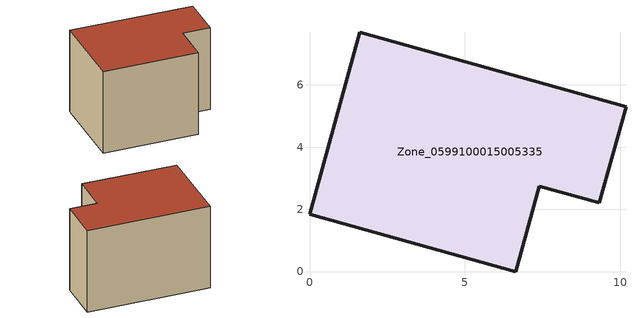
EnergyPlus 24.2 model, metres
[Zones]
Zone_0599100015005335
 floor ground (C_G): 0,1.85 1.62,7.69 10.18,5.3 9.32,2.21 7.39,2.75 6.64,0 z0.96
 wall outside (C_F): 1.62,7.69 0,1.85 6.64,0 7.39,2.75 9.32,2.21 10.18,5.3 1.62,7.69 z0.96:7.25
 roof outside (C_R): 10.18,5.3 1.62,7.69 0,1.85 6.64,0 7.39,2.75 9.32,2.21 z7.25
[BUILDING]
Pand.0599100015005335: North Axis=0; Terrain=City; Loads Convergence Tolerance Value=0.04; Temperature Convergence Tolerance Value=0.4; Solar Distribution=FullExterior; Maximum Number of Warmup Days=25; Minimum Number of Warmup Days=1
[Site:Location]
Rotterdam.The.Hague.AP_ZH_NLD Design_Conditions: Latitude=51.96; Longitude=4.45; Time Zone=1; Elevation=-4.5
[SITE:GROUNDTEMPERATURE:BUILDINGSURFACE]
18, 18, 18, 18, 18, 18, 18, 18, 18, 18, 18, 18
[MATERIAL] Thermal Absorptance=0.9; Solar Absorptance=0.7; Visible Absorptance=0.7
Name | Roughness | Thickness | Conductivity | Density | Specific Heat
G.TI.1946-1964 | MediumSmooth | 0.15 | 1 | 540 | 1210
F.TI.1946-1964 | Rough | 0.3 | 0.857143 | 1920 | 840
R.TI.1946-1964 | MediumRough | 0.2 | 0.277778 | 1500 | 1000
[CONSTRUCTION]
C_G: G.TI.1946-1964
C_F: F.TI.1946-1964
C_R: R.TI.1946-1964
[ZONE]
Zone_0599100015005335: Type=1; Multiplier=1; Ceiling Height=Autocalculate; Volume=Autocalculate; Floor Area=autocalculate; Part of Total Floor Area=Yes
[ZONEINFILTRATION:DESIGNFLOWRATE]
Infil_Zone_0599100015005335: Zone or ZoneList or Space or SpaceList=Zone_0599100015005335; Schedule=AlwaysOn; Design Flow Rate Calculation Method=Flow/Area; Flow Rate per Floor Area=0.003; Constant Term Coefficient=1; Temperature Term Coefficient=0; Velocity Term Coefficient=0; Velocity Squared Term Coefficient=0
[HVACTEMPLATE:ZONE:IDEALLOADSAIRSYSTEM]
Zone_0599100015005335: Maximum Heating Supply Air Temperature=50; Minimum Cooling Supply Air Temperature=13; Maximum Heating Supply Air Humidity Ratio=0.0156; Minimum Cooling Supply Air Humidity Ratio=0.0077; Heating Limit=NoLimit; Cooling Limit=NoLimit; Dehumidification Control Type=ConstantSensibleHeatRatio; Cooling Sensible Heat Ratio=0.7; Dehumidification Setpoint=60; Humidification Control Type=None; Humidification Setpoint=30; Outdoor Air Method=None; Outdoor Air Flow Rate per Person=0.00944; Outdoor Air Flow Rate per Zone Floor Area=0; Outdoor Air Flow Rate per Zone=0; Demand Controlled Ventilation Type=None; Outdoor Air Economizer Type=NoEconomizer; Heat Recovery Type=None; Sensible Heat Recovery Effectiveness=0.7; Latent Heat Recovery Effectiveness=0.65
[ZONECONTROL:THERMOSTAT]
ThermostatControl_Zone_0599100015005335: Zone or ZoneList=Zone_0599100015005335; Control Type Schedule=DualSetpointControlType; Control 1=Thermostat_Zone_0599100015005335; Temperature Difference Between Cutout And Setpoint=0
[THERMOSTATSETPOINT:DUALSETPOINT]
Thermostat_Zone_0599100015005335: Heating Setpoint Temperature Schedule=HeatingSetpoint_Zone_0599100015005335; Cooling Setpoint Temperature Schedule=CoolingSetpoint_Zone_0599100015005335
[SCHEDULE:COMPACT]
HeatingSetpoint_Zone_0599100015005335: Through: 12/31, For: AllDays, Until: 24:00, 21
CoolingSetpoint_Zone_0599100015005335: Through: 12/31, For: AllDays, Until: 24:00, 24
DualSetpointControlType: Through: 12/31, For: AllDays, Until: 24:00, 4
AlwaysOn: Through: 12/31, For: AllDays, Until: 24:00, 1
